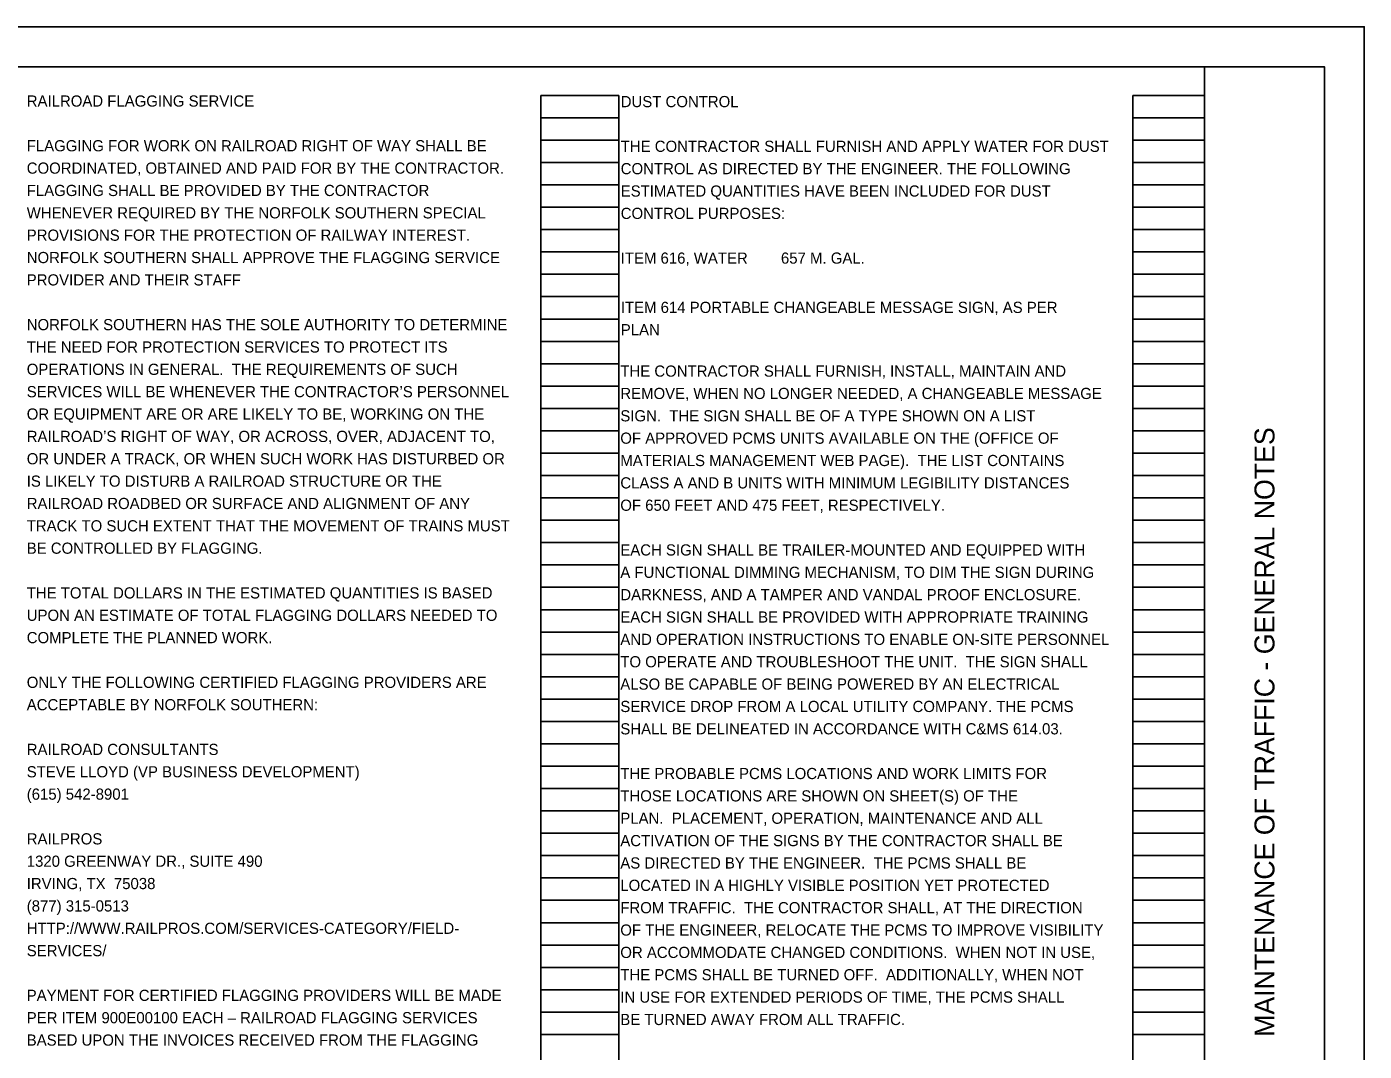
# Model space of a CAD drawing. Extents: x -48 to 34, y -14.2 to 36.1.
# Drawn here: x 17.24 to 34, y 9.17 to 22 of the extents above; entities that cross this region are included whole.
import ezdxf

# ---------------------------------------------------------------- set-up
doc = ezdxf.new("R2010")
doc.units = 0
for name, color, linetype in [('SH_Border', 7, 'Continuous'), ('SH_Cut_Line', 7, 'Continuous'), ('SH_Data', 7, 'Continuous'), ('SH_Text', 7, 'Continuous'), ('TX_P_Misc', 7, 'Continuous')]:
    doc.layers.add(name, color=color, linetype=linetype)

msp = doc.modelspace()

# ---------------------------------------------------------------- linework, layer by layer
at = {"layer": 'SH_Border'}
msp.add_line((32, 0.5), (32, 21.5), dxfattribs=at)
msp.add_lwpolyline([(1.5, 21.5), (33.5, 21.5), (33.5, 0.5), (1.5, 0.5)], close=True, dxfattribs=at)
at = {"layer": 'SH_Cut_Line'}
msp.add_lwpolyline([(0, 0), (34, 0), (34, 22), (0, 22)], close=True, dxfattribs=at)
at = {"layer": 'SH_Data'}
for p, q in [((23.68, 0.98), (23.68, 21.14)), ((23.68, 21.14), (24.66, 21.14)), ((24.66, 0.98), (24.66, 21.14)), ((31.1, 0.98), (31.1, 21.14)), ((31.1, 21.14), (32, 21.14)), ((32, 0.98), (32, 21.14)), ((23.68, 20.86), (24.66, 20.86)), ((31.1, 20.86), (32, 20.86)), ((23.68, 20.58), (24.66, 20.58)), ((31.1, 20.58), (32, 20.58)), ((23.68, 20.3), (24.66, 20.3)), ((31.1, 20.3), (32, 20.3)), ((23.68, 20.02), (24.66, 20.02)), ((31.1, 20.02), (32, 20.02)), ((23.68, 19.74), (24.66, 19.74)), ((31.1, 19.74), (32, 19.74)), ((23.68, 19.46), (24.66, 19.46)), ((31.1, 19.46), (32, 19.46)), ((23.68, 19.18), (24.66, 19.18)), ((31.1, 19.18), (32, 19.18)), ((23.68, 18.9), (24.66, 18.9)), ((31.1, 18.9), (32, 18.9)), ((23.68, 18.62), (24.66, 18.62)), ((31.1, 18.62), (32, 18.62)), ((23.68, 18.34), (24.66, 18.34)), ((31.1, 18.34), (32, 18.34)), ((23.68, 18.06), (24.66, 18.06)), ((31.1, 18.06), (32, 18.06)), ((23.68, 17.78), (24.66, 17.78)), ((31.1, 17.78), (32, 17.78)), ((23.68, 17.5), (24.66, 17.5)), ((31.1, 17.5), (32, 17.5)), ((23.68, 17.22), (24.66, 17.22)), ((31.1, 17.22), (32, 17.22)), ((23.68, 16.94), (24.66, 16.94)), ((31.1, 16.94), (32, 16.94)), ((23.68, 16.66), (24.66, 16.66)), ((31.1, 16.66), (32, 16.66)), ((23.68, 16.38), (24.66, 16.38)), ((31.1, 16.38), (32, 16.38)), ((23.68, 16.1), (24.66, 16.1)), ((31.1, 16.1), (32, 16.1)), ((23.68, 15.82), (24.66, 15.82)), ((31.1, 15.82), (32, 15.82)), ((23.68, 15.54), (24.66, 15.54)), ((31.1, 15.54), (32, 15.54)), ((23.68, 15.26), (24.66, 15.26)), ((31.1, 15.26), (32, 15.26)), ((23.68, 14.98), (24.66, 14.98)), ((31.1, 14.98), (32, 14.98)), ((23.68, 14.7), (24.66, 14.7)), ((31.1, 14.7), (32, 14.7)), ((23.68, 14.42), (24.66, 14.42)), ((31.1, 14.42), (32, 14.42)), ((23.68, 14.14), (24.66, 14.14)), ((31.1, 14.14), (32, 14.14)), ((23.68, 13.86), (24.66, 13.86)), ((31.1, 13.86), (32, 13.86)), ((23.68, 13.58), (24.66, 13.58)), ((31.1, 13.58), (32, 13.58)), ((23.68, 13.3), (24.66, 13.3)), ((31.1, 13.3), (32, 13.3)), ((23.68, 13.02), (24.66, 13.02)), ((31.1, 13.02), (32, 13.02)), ((23.68, 12.74), (24.66, 12.74)), ((31.1, 12.74), (32, 12.74)), ((23.68, 12.46), (24.66, 12.46)), ((31.1, 12.46), (32, 12.46)), ((23.68, 12.18), (24.66, 12.18)), ((31.1, 12.18), (32, 12.18)), ((23.68, 11.9), (24.66, 11.9)), ((31.1, 11.9), (32, 11.9)), ((23.68, 11.62), (24.66, 11.62)), ((31.1, 11.62), (32, 11.62)), ((23.68, 11.34), (24.66, 11.34)), ((31.1, 11.34), (32, 11.34)), ((23.68, 11.06), (24.66, 11.06)), ((31.1, 11.06), (32, 11.06)), ((23.68, 10.78), (24.66, 10.78)), ((31.1, 10.78), (32, 10.78)), ((23.68, 10.5), (24.66, 10.5)), ((31.1, 10.5), (32, 10.5)), ((23.68, 10.22), (24.66, 10.22)), ((31.1, 10.22), (32, 10.22)), ((23.68, 9.94), (24.66, 9.94)), ((31.1, 9.94), (32, 9.94)), ((23.68, 9.66), (24.66, 9.66)), ((31.1, 9.66), (32, 9.66)), ((23.68, 9.38), (24.66, 9.38)), ((31.1, 9.38), (32, 9.38))]:
    msp.add_line(p, q, dxfattribs=at)

# ---------------------------------------------------------------- texts
msp.add_text('MAINTENANCE OF TRAFFIC - GENERAL NOTES', height=0.25, rotation=90, dxfattribs=at).set_placement((32.875, 9.35))
at = {"layer": 'SH_Text'}
for s, p in [('RAILROAD FLAGGING SERVICE', (17.24, 21)), ('DUST CONTROL', (24.683, 20.993)), ('FLAGGING FOR WORK ON RAILROAD RIGHT OF WAY SHALL BE ', (17.24, 20.44)), ('THE CONTRACTOR SHALL FURNISH AND APPLY WATER FOR DUST', (24.683, 20.433)), ('COORDINATED, OBTAINED AND PAID FOR BY THE CONTRACTOR.  ', (17.24, 20.16)), ('CONTROL AS DIRECTED BY THE ENGINEER. THE FOLLOWING', (24.683, 20.153)), ('FLAGGING SHALL BE PROVIDED BY THE CONTRACTOR ', (17.24, 19.88)), ('ESTIMATED QUANTITIES HAVE BEEN INCLUDED FOR DUST', (24.683, 19.873)), ('WHENEVER REQUIRED BY THE NORFOLK SOUTHERN SPECIAL ', (17.24, 19.6)), ('CONTROL PURPOSES:', (24.683, 19.593)), ('PROVISIONS FOR THE PROTECTION OF RAILWAY INTEREST.  ', (17.24, 19.32)), ('NORFOLK SOUTHERN SHALL APPROVE THE FLAGGING SERVICE ', (17.24, 19.04)), ('ITEM 616, WATER        657 M. GAL.', (24.683, 19.033)), ('PROVIDER AND THEIR STAFF', (17.24, 18.76)), ('NORFOLK SOUTHERN HAS THE SOLE AUTHORITY TO DETERMINE ', (17.24, 18.2)), ('THE NEED FOR PROTECTION SERVICES TO PROTECT ITS ', (17.24, 17.92)), ('OPERATIONS IN GENERAL.  THE REQUIREMENTS OF SUCH ', (17.24, 17.64)), ('THE CONTRACTOR SHALL FURNISH, INSTALL, MAINTAIN AND', (24.678, 17.618)), ('SERVICES WILL BE WHENEVER THE CONTRACTOR’S PERSONNEL ', (17.24, 17.36)), ('REMOVE, WHEN NO LONGER NEEDED, A CHANGEABLE MESSAGE', (24.678, 17.338)), ('OR EQUIPMENT ARE OR ARE LIKELY TO BE, WORKING ON THE ', (17.24, 17.08)), ('SIGN.  THE SIGN SHALL BE OF A TYPE SHOWN ON A LIST', (24.678, 17.058)), ('RAILROAD’S RIGHT OF WAY, OR ACROSS, OVER, ADJACENT TO, ', (17.24, 16.8)), ('OF APPROVED PCMS UNITS AVAILABLE ON THE (OFFICE OF', (24.678, 16.778)), ('OR UNDER A TRACK, OR WHEN SUCH WORK HAS DISTURBED OR ', (17.24, 16.52)), ('MATERIALS MANAGEMENT WEB PAGE).  THE LIST CONTAINS', (24.678, 16.498)), ('IS LIKELY TO DISTURB A RAILROAD STRUCTURE OR THE ', (17.24, 16.24)), ('CLASS A AND B UNITS WITH MINIMUM LEGIBILITY DISTANCES', (24.678, 16.218)), ('RAILROAD ROADBED OR SURFACE AND ALIGNMENT OF ANY ', (17.24, 15.96)), ('OF 650 FEET AND 475 FEET, RESPECTIVELY.', (24.678, 15.938)), ('TRACK TO SUCH EXTENT THAT THE MOVEMENT OF TRAINS MUST ', (17.24, 15.68)), ('BE CONTROLLED BY FLAGGING.', (17.24, 15.4)), ('EACH SIGN SHALL BE TRAILER-MOUNTED AND EQUIPPED WITH', (24.678, 15.378)), ('A FUNCTIONAL DIMMING MECHANISM, TO DIM THE SIGN DURING', (24.678, 15.098)), ('THE TOTAL DOLLARS IN THE ESTIMATED QUANTITIES IS BASED ', (17.24, 14.84)), ('DARKNESS, AND A TAMPER AND VANDAL PROOF ENCLOSURE.', (24.678, 14.818)), ('UPON AN ESTIMATE OF TOTAL FLAGGING DOLLARS NEEDED TO ', (17.24, 14.56)), ('EACH SIGN SHALL BE PROVIDED WITH APPROPRIATE TRAINING', (24.678, 14.538)), ('COMPLETE THE PLANNED WORK.', (17.24, 14.28)), ('AND OPERATION INSTRUCTIONS TO ENABLE ON-SITE PERSONNEL', (24.678, 14.258)), ('TO OPERATE AND TROUBLESHOOT THE UNIT.  THE SIGN SHALL', (24.678, 13.978)), ('ONLY THE FOLLOWING CERTIFIED FLAGGING PROVIDERS ARE ', (17.24, 13.72)), ('ALSO BE CAPABLE OF BEING POWERED BY AN ELECTRICAL', (24.678, 13.698)), ('ACCEPTABLE BY NORFOLK SOUTHERN:', (17.24, 13.44)), ('SERVICE DROP FROM A LOCAL UTILITY COMPANY. THE PCMS', (24.678, 13.418)), ('SHALL BE DELINEATED IN ACCORDANCE WITH C&MS 614.03.', (24.678, 13.138)), ('RAILROAD CONSULTANTS', (17.24, 12.88)), ('STEVE LLOYD (VP BUSINESS DEVELOPMENT) ', (17.24, 12.6)), ('THE PROBABLE PCMS LOCATIONS AND WORK LIMITS FOR', (24.678, 12.578)), ('(615) 542-8901   ', (17.24, 12.32)), ('THOSE LOCATIONS ARE SHOWN ON SHEET(S) OF THE', (24.678, 12.298)), ('PLAN.  PLACEMENT, OPERATION, MAINTENANCE AND ALL', (24.678, 12.018)), ('RAILPROS', (17.24, 11.76)), ('ACTIVATION OF THE SIGNS BY THE CONTRACTOR SHALL BE', (24.678, 11.738)), ('1320 GREENWAY DR., SUITE 490', (17.24, 11.48)), ('AS DIRECTED BY THE ENGINEER.  THE PCMS SHALL BE', (24.678, 11.458)), ('IRVING, TX  75038', (17.24, 11.2)), ('LOCATED IN A HIGHLY VISIBLE POSITION YET PROTECTED', (24.678, 11.178)), ('(877) 315-0513', (17.24, 10.92)), ('FROM TRAFFIC.  THE CONTRACTOR SHALL, AT THE DIRECTION', (24.678, 10.898)), ('HTTP://WWW.RAILPROS.COM/SERVICES-CATEGORY/FIELD-', (17.24, 10.64)), ('OF THE ENGINEER, RELOCATE THE PCMS TO IMPROVE VISIBILITY', (24.678, 10.618)), ('SERVICES/', (17.24, 10.36)), ('OR ACCOMMODATE CHANGED CONDITIONS.  WHEN NOT IN USE,', (24.678, 10.338)), ('THE PCMS SHALL BE TURNED OFF.  ADDITIONALLY, WHEN NOT', (24.678, 10.058)), ('PAYMENT FOR CERTIFIED FLAGGING PROVIDERS WILL BE MADE ', (17.24, 9.8)), ('IN USE FOR EXTENDED PERIODS OF TIME, THE PCMS SHALL', (24.678, 9.778)), ('PER ITEM 900E00100 EACH – RAILROAD FLAGGING SERVICES ', (17.24, 9.52)), ('BE TURNED AWAY FROM ALL TRAFFIC.', (24.678, 9.498)), ('BASED UPON THE INVOICES RECEIVED FROM THE FLAGGING ', (17.24, 9.24))]:
    msp.add_text(s, height=0.14, dxfattribs=at).set_placement(p)
at = {"layer": 'TX_P_Misc'}
for s, p in [('ITEM 614 PORTABLE CHANGEABLE MESSAGE SIGN, AS PER', (24.684, 18.416)), ('PLAN', (24.684, 18.136))]:
    msp.add_text(s, height=0.14, dxfattribs=at).set_placement(p)

doc.saveas('drawing.dxf')
